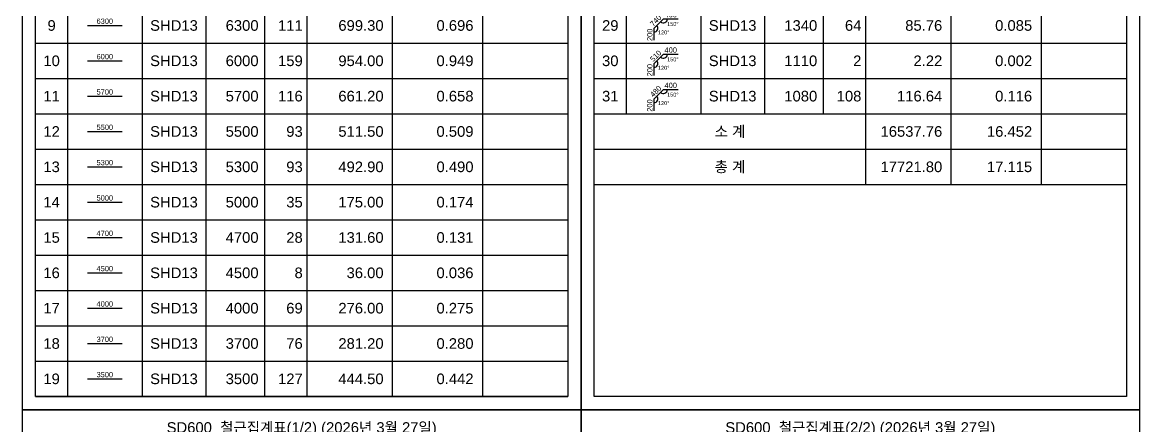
# Model space of a CAD drawing. Header units: millimetres. Extents: x 91591 to 1353697, y 75729 to 160586.
# Drawn here: x 1311697 to 1353697, y 118308 to 133455 of the extents above; entities that cross this region are included whole.
import ezdxf
from ezdxf.enums import TextEntityAlignment as Align

# ---------------------------------------------------------------- set-up
doc = ezdxf.new("R2010")
doc.units = ezdxf.units.MM
doc.layers.add('NX_TABLE', color=7, linetype='Continuous')
doc.styles.add('BarSetTxt', font='Arial.ttf', dxfattribs={"width": 0.4, "height": 353.85})

# ---------------------------------------------------------------- blocks, each defined once
blk = doc.blocks.new('2026-3-27-16-43-28-SD500-9-Shape1000+6300')
at = {"layer": 'NX_TABLE', "color": 7}
blk.add_line((750, 666.666667), (2050, 666.666667), dxfattribs=at)
at = {"layer": 'NX_TABLE', "color": 7, "style": 'BarSetTxt', "width": 0.8}
blk.add_text('6300', height=200, dxfattribs=at).set_placement((1400, 666.666667), align=Align.BOTTOM_CENTER)
blk = doc.blocks.new('2026-3-27-16-43-28-SD500-10-Shape1000+6000')
at = {"layer": 'NX_TABLE', "color": 7}
blk.add_line((750, 666.666667), (2050, 666.666667), dxfattribs=at)
at = {"layer": 'NX_TABLE', "color": 7, "style": 'BarSetTxt', "width": 0.8}
blk.add_text('6000', height=200, dxfattribs=at).set_placement((1400, 666.666667), align=Align.BOTTOM_CENTER)
blk = doc.blocks.new('2026-3-27-16-43-28-SD500-11-Shape1000+5700')
at = {"layer": 'NX_TABLE', "color": 7}
blk.add_line((750, 666.666667), (2050, 666.666667), dxfattribs=at)
at = {"layer": 'NX_TABLE', "color": 7, "style": 'BarSetTxt', "width": 0.8}
blk.add_text('5700', height=200, dxfattribs=at).set_placement((1400, 666.666667), align=Align.BOTTOM_CENTER)
blk = doc.blocks.new('2026-3-27-16-43-28-SD500-12-Shape1000+5500')
at = {"layer": 'NX_TABLE', "color": 7}
blk.add_line((750, 666.666667), (2050, 666.666667), dxfattribs=at)
at = {"layer": 'NX_TABLE', "color": 7, "style": 'BarSetTxt', "width": 0.8}
blk.add_text('5500', height=200, dxfattribs=at).set_placement((1400, 666.666667), align=Align.BOTTOM_CENTER)
blk = doc.blocks.new('2026-3-27-16-43-28-SD500-13-Shape1000+5300')
at = {"layer": 'NX_TABLE', "color": 7}
blk.add_line((750, 666.666667), (2050, 666.666667), dxfattribs=at)
at = {"layer": 'NX_TABLE', "color": 7, "style": 'BarSetTxt', "width": 0.8}
blk.add_text('5300', height=200, dxfattribs=at).set_placement((1400, 666.666667), align=Align.BOTTOM_CENTER)
blk = doc.blocks.new('2026-3-27-16-43-28-SD500-14-Shape1000+5000')
at = {"layer": 'NX_TABLE', "color": 7}
blk.add_line((750, 666.666667), (2050, 666.666667), dxfattribs=at)
at = {"layer": 'NX_TABLE', "color": 7, "style": 'BarSetTxt', "width": 0.8}
blk.add_text('5000', height=200, dxfattribs=at).set_placement((1400, 666.666667), align=Align.BOTTOM_CENTER)
blk = doc.blocks.new('2026-3-27-16-43-28-SD500-15-Shape1000+4700')
at = {"layer": 'NX_TABLE', "color": 7}
blk.add_line((750, 666.666667), (2050, 666.666667), dxfattribs=at)
at = {"layer": 'NX_TABLE', "color": 7, "style": 'BarSetTxt', "width": 0.8}
blk.add_text('4700', height=200, dxfattribs=at).set_placement((1400, 666.666667), align=Align.BOTTOM_CENTER)
blk = doc.blocks.new('2026-3-27-16-43-28-SD500-16-Shape1000+4500')
at = {"layer": 'NX_TABLE', "color": 7}
blk.add_line((750, 666.666667), (2050, 666.666667), dxfattribs=at)
at = {"layer": 'NX_TABLE', "color": 7, "style": 'BarSetTxt', "width": 0.8}
blk.add_text('4500', height=200, dxfattribs=at).set_placement((1400, 666.666667), align=Align.BOTTOM_CENTER)
blk = doc.blocks.new('2026-3-27-16-43-28-SD500-17-Shape1000+4000')
at = {"layer": 'NX_TABLE', "color": 7}
blk.add_line((750, 666.666667), (2050, 666.666667), dxfattribs=at)
at = {"layer": 'NX_TABLE', "color": 7, "style": 'BarSetTxt', "width": 0.8}
blk.add_text('4000', height=200, dxfattribs=at).set_placement((1400, 666.666667), align=Align.BOTTOM_CENTER)
blk = doc.blocks.new('2026-3-27-16-43-28-SD500-18-Shape1000+3700')
at = {"layer": 'NX_TABLE', "color": 7}
blk.add_line((750, 666.666667), (2050, 666.666667), dxfattribs=at)
at = {"layer": 'NX_TABLE', "color": 7, "style": 'BarSetTxt', "width": 0.8}
blk.add_text('3700', height=200, dxfattribs=at).set_placement((1400, 666.666667), align=Align.BOTTOM_CENTER)
blk = doc.blocks.new('2026-3-27-16-43-28-SD500-19-Shape1000+3500')
at = {"layer": 'NX_TABLE', "color": 7}
blk.add_line((750, 666.666667), (2050, 666.666667), dxfattribs=at)
at = {"layer": 'NX_TABLE', "color": 7, "style": 'BarSetTxt', "width": 0.8}
blk.add_text('3500', height=200, dxfattribs=at).set_placement((1400, 666.666667), align=Align.BOTTOM_CENTER)
blk = doc.blocks.new('2026-3-27-16-43-28-SD500-29-Shape5003+200+740+400+120+150')
at = {"layer": 'NX_TABLE', "color": 7}
blk.add_lwpolyline([(1045.123717, 109.604531), (1045.123717, 559.604531), (1398.864628, 912.970302), (1948.864628, 912.970302)], dxfattribs=at)
at = {"layer": 'NX_TABLE', "color": 3}
for centre, radius, start, end in [((1398.864628, 912.970302), 147.100246, 224.9695864269, 0), ((1045.123717, 559.604531), 143.046083, 270.0000011239, 44.9696238749)]:
    blk.add_arc(centre, radius, start, end, dxfattribs=at)
at = {"layer": 'NX_TABLE', "color": 7, "style": 'BarSetTxt', "width": 0.8}
for s, rotation, p in [('740', 45, (1221.994172, 736.287416)), ('200', 90, (1045.123717, 313.300216))]:
    blk.add_text(s, height=200, rotation=rotation, dxfattribs=at).set_placement(p, align=Align.BOTTOM_CENTER)
blk.add_text('400', height=200, dxfattribs=at).set_placement((1673.864628, 912.970302), align=Align.BOTTOM_CENTER)
at = {"layer": 'NX_TABLE', "color": 3, "style": 'BarSetTxt', "width": 0.8}
for s, p in [('120°', (1192.535855, 477.99391)), ('150°', (1535.913214, 797.149653))]:
    blk.add_text(s, height=150, dxfattribs=at).set_placement(p, align=Align.TOP_LEFT)
blk = doc.blocks.new('2026-3-27-16-43-28-SD500-30-Shape5003+200+510+400+120+150')
at = {"layer": 'NX_TABLE', "color": 7}
blk.add_lwpolyline([(1045.123717, 109.604531), (1045.123717, 559.604531), (1398.864628, 912.970302), (1948.864628, 912.970302)], dxfattribs=at)
at = {"layer": 'NX_TABLE', "color": 3}
for centre, radius, start, end in [((1398.864628, 912.970302), 147.100246, 224.9695864269, 0), ((1045.123717, 559.604531), 143.046083, 270.0000011239, 44.9696238749)]:
    blk.add_arc(centre, radius, start, end, dxfattribs=at)
at = {"layer": 'NX_TABLE', "color": 7, "style": 'BarSetTxt', "width": 0.8}
for s, rotation, p in [('510', 45, (1221.994172, 736.287416)), ('200', 90, (1045.123717, 313.300216))]:
    blk.add_text(s, height=200, rotation=rotation, dxfattribs=at).set_placement(p, align=Align.BOTTOM_CENTER)
blk.add_text('400', height=200, dxfattribs=at).set_placement((1673.864628, 912.970302), align=Align.BOTTOM_CENTER)
at = {"layer": 'NX_TABLE', "color": 3, "style": 'BarSetTxt', "width": 0.8}
for s, p in [('120°', (1192.535855, 477.99391)), ('150°', (1535.913214, 797.149653))]:
    blk.add_text(s, height=150, dxfattribs=at).set_placement(p, align=Align.TOP_LEFT)
blk = doc.blocks.new('2026-3-27-16-43-28-SD500-31-Shape5003+200+480+400+120+150')
at = {"layer": 'NX_TABLE', "color": 7}
blk.add_lwpolyline([(1045.123717, 109.604531), (1045.123717, 559.604531), (1398.864628, 912.970302), (1948.864628, 912.970302)], dxfattribs=at)
at = {"layer": 'NX_TABLE', "color": 3}
for centre, radius, start, end in [((1398.864628, 912.970302), 147.100246, 224.9695864269, 0), ((1045.123717, 559.604531), 143.046083, 270.0000011239, 44.9696238749)]:
    blk.add_arc(centre, radius, start, end, dxfattribs=at)
at = {"layer": 'NX_TABLE', "color": 7, "style": 'BarSetTxt', "width": 0.8}
for s, rotation, p in [('480', 45, (1221.994172, 736.287416)), ('200', 90, (1045.123717, 313.300216))]:
    blk.add_text(s, height=200, rotation=rotation, dxfattribs=at).set_placement(p, align=Align.BOTTOM_CENTER)
blk.add_text('400', height=200, dxfattribs=at).set_placement((1673.864628, 912.970302), align=Align.BOTTOM_CENTER)
at = {"layer": 'NX_TABLE', "color": 3, "style": 'BarSetTxt', "width": 0.8}
for s, p in [('120°', (1192.535855, 477.99391)), ('150°', (1535.913214, 797.149653))]:
    blk.add_text(s, height=150, dxfattribs=at).set_placement(p, align=Align.TOP_LEFT)
blk = doc.blocks.new('SD500-2026-3-27-16-43-28-0')
at = {"layer": 'NX_TABLE', "color": 7}
for p, q in [((1700, -14600), (1700, -15927)), ((4500, -14600), (4500, -15927)), ((6900, -14600), (6900, -15927)), ((9100, -14600), (9100, -15927)), ((10700, -14600), (10700, -15927)), ((13900, -14600), (13900, -15927)), ((17300, -14600), (17300, -15927)), ((22700, -14600), (22700, -15927)), ((25500, -14600), (25500, -15927)), ((27900, -14600), (27900, -15927)), ((30100, -14600), (30100, -15927)), ((31700, -14600), (31700, -15927)), ((34900, -14600), (34900, -15927)), ((38300, -14600), (38300, -15927)), ((500, -15927), (20500, -15927)), ((1700, -15927), (1700, -17255)), ((4500, -15927), (4500, -17255)), ((6900, -15927), (6900, -17255)), ((9100, -15927), (9100, -17255)), ((10700, -15927), (10700, -17255)), ((13900, -15927), (13900, -17255)), ((17300, -15927), (17300, -17255)), ((21500, -15927), (41500, -15927)), ((22700, -15927), (22700, -17255)), ((25500, -15927), (25500, -17255)), ((27900, -15927), (27900, -17255)), ((30100, -15927), (30100, -17255)), ((31700, -15927), (31700, -17255)), ((34900, -15927), (34900, -17255)), ((38300, -15927), (38300, -17255)), ((500, -17255), (20500, -17255)), ((1700, -17255), (1700, -18582)), ((4500, -17255), (4500, -18582)), ((6900, -17255), (6900, -18582)), ((9100, -17255), (9100, -18582)), ((10700, -17255), (10700, -18582)), ((13900, -17255), (13900, -18582)), ((17300, -17255), (17300, -18582)), ((21500, -17255), (41500, -17255)), ((22700, -17255), (22700, -18582)), ((25500, -17255), (25500, -18582)), ((27900, -17255), (27900, -18582)), ((30100, -17255), (30100, -18582)), ((31700, -17255), (31700, -18582)), ((34900, -17255), (34900, -18582)), ((38300, -17255), (38300, -18582)), ((500, -18582), (20500, -18582)), ((1700, -18582), (1700, -19909)), ((4500, -18582), (4500, -19909)), ((6900, -18582), (6900, -19909)), ((9100, -18582), (9100, -19909)), ((10700, -18582), (10700, -19909)), ((13900, -18582), (13900, -19909)), ((17300, -18582), (17300, -19909)), ((21500, -18582), (41500, -18582)), ((31700, -18582), (31700, -19909)), ((34900, -18582), (34900, -19909)), ((38300, -18582), (38300, -19909)), ((500, -19909), (20500, -19909)), ((1700, -19909), (1700, -21236)), ((4500, -19909), (4500, -21236)), ((6900, -19909), (6900, -21236)), ((9100, -19909), (9100, -21236)), ((10700, -19909), (10700, -21236)), ((13900, -19909), (13900, -21236)), ((17300, -19909), (17300, -21236)), ((21500, -19909), (41500, -19909)), ((31700, -19909), (31700, -21236)), ((34900, -19909), (34900, -21236)), ((38300, -19909), (38300, -21236)), ((500, -21236), (20500, -21236)), ((1700, -21236), (1700, -22564)), ((4500, -21236), (4500, -22564)), ((6900, -21236), (6900, -22564)), ((9100, -21236), (9100, -22564)), ((10700, -21236), (10700, -22564)), ((13900, -21236), (13900, -22564)), ((17300, -21236), (17300, -22564)), ((21500, -21236), (41500, -21236)), ((500, -22564), (20500, -22564)), ((1700, -22564), (1700, -23891)), ((4500, -22564), (4500, -23891)), ((6900, -22564), (6900, -23891)), ((9100, -22564), (9100, -23891)), ((10700, -22564), (10700, -23891)), ((13900, -22564), (13900, -23891)), ((17300, -22564), (17300, -23891)), ((500, -23891), (20500, -23891)), ((1700, -23891), (1700, -25218)), ((4500, -23891), (4500, -25218)), ((6900, -23891), (6900, -25218)), ((9100, -23891), (9100, -25218)), ((10700, -23891), (10700, -25218)), ((13900, -23891), (13900, -25218)), ((17300, -23891), (17300, -25218)), ((500, -25218), (20500, -25218)), ((1700, -25218), (1700, -26545)), ((4500, -25218), (4500, -26545)), ((6900, -25218), (6900, -26545)), ((9100, -25218), (9100, -26545)), ((10700, -25218), (10700, -26545)), ((13900, -25218), (13900, -26545)), ((17300, -25218), (17300, -26545)), ((500, -26545), (20500, -26545)), ((1700, -26545), (1700, -27873)), ((4500, -26545), (4500, -27873)), ((6900, -26545), (6900, -27873)), ((9100, -26545), (9100, -27873)), ((10700, -26545), (10700, -27873)), ((13900, -26545), (13900, -27873)), ((17300, -26545), (17300, -27873)), ((500, -27873), (20500, -27873)), ((1700, -27873), (1700, -29200)), ((4500, -27873), (4500, -29200)), ((6900, -27873), (6900, -29200)), ((9100, -27873), (9100, -29200)), ((10700, -27873), (10700, -29200)), ((13900, -27873), (13900, -29200)), ((17300, -27873), (17300, -29200)), ((500, -29200), (20500, -29200))]:
    blk.add_line(p, q, dxfattribs=at)
for points in [[(0, 0), (21000, 0), (21000, -29700), (0, -29700)], [(21000, 0), (42000, 0), (42000, -29700), (21000, -29700)], [(500, -1327), (20500, -1327), (20500, -29200), (500, -29200)], [(21500, -1327), (41500, -1327), (41500, -29200), (21500, -29200)]]:
    blk.add_lwpolyline(points, close=True, dxfattribs=at)
at = {"layer": 'NX_TABLE', "yscale": 0.9949570669210848}
for name, p in [('2026-3-27-16-43-28-SD500-9-Shape1000+6300', (1700, -15927)), ('2026-3-27-16-43-28-SD500-29-Shape5003+200+740+400+120+150', (22700, -15927)), ('2026-3-27-16-43-28-SD500-10-Shape1000+6000', (1700, -17255)), ('2026-3-27-16-43-28-SD500-30-Shape5003+200+510+400+120+150', (22700, -17255)), ('2026-3-27-16-43-28-SD500-31-Shape5003+200+480+400+120+150', (22700, -18582)), ('2026-3-27-16-43-28-SD500-11-Shape1000+5700', (1700, -18582)), ('2026-3-27-16-43-28-SD500-12-Shape1000+5500', (1700, -19909)), ('2026-3-27-16-43-28-SD500-13-Shape1000+5300', (1700, -21236)), ('2026-3-27-16-43-28-SD500-14-Shape1000+5000', (1700, -22564)), ('2026-3-27-16-43-28-SD500-15-Shape1000+4700', (1700, -23891)), ('2026-3-27-16-43-28-SD500-16-Shape1000+4500', (1700, -25218)), ('2026-3-27-16-43-28-SD500-17-Shape1000+4000', (1700, -26545)), ('2026-3-27-16-43-28-SD500-18-Shape1000+3700', (1700, -27873)), ('2026-3-27-16-43-28-SD500-19-Shape1000+3500', (1700, -29200))]:
    blk.add_blockref(name, p, dxfattribs=at)
at = {"layer": 'NX_TABLE', "color": 7, "style": 'BarSetTxt'}
for s, height, p in [('9', 398, (1100, -15264)), ('SHD13', 398.2, (5700, -15264)), ('29', 398.2, (22100, -15264)), ('SHD13', 398.2, (26700, -15264)), ('10', 398.2, (1100, -16591)), ('SHD13', 398.2, (5700, -16591)), ('30', 398.2, (22100, -16591)), ('SHD13', 398.2, (26700, -16591)), ('11', 398.2, (1100, -17918)), ('SHD13', 398.2, (5700, -17918)), ('31', 398.2, (22100, -17918)), ('SHD13', 398.2, (26700, -17918)), ('12', 398.2, (1100, -19245)), ('SHD13', 398.2, (5700, -19245)), ('소 계', 398.2, (26600, -19245)), ('13', 398.2, (1100, -20573)), ('SHD13', 398.2, (5700, -20573)), ('총 계', 398.2, (26600, -20573)), ('14', 398.2, (1100, -21900)), ('SHD13', 398.2, (5700, -21900)), ('15', 398.2, (1100, -23227)), ('SHD13', 398.2, (5700, -23227)), ('16', 398.2, (1100, -24555)), ('SHD13', 398.2, (5700, -24555)), ('17', 398.2, (1100, -25882)), ('SHD13', 398.2, (5700, -25882)), ('18', 398.2, (1100, -27209)), ('SHD13', 398.2, (5700, -27209)), ('19', 398.2, (1100, -28536)), ('SHD13', 398.2, (5700, -28536))]:
    blk.add_text(s, height=height, dxfattribs=at).set_placement(p, align=Align.MIDDLE_CENTER)
for s, height, p in [('6300', 398.2, (8880, -15264)), ('111', 398.2, (10540, -15264)), ('699.30', 398.2, (13580, -15264)), ('0.696', 398.2, (16960, -15264)), ('1340', 398.2, (29880, -15264)), ('64', 398.2, (31540, -15264)), ('85.76', 398.2, (34580, -15264)), ('0.085', 398.2, (37960, -15264)), ('6000', 398.2, (8880, -16591)), ('159', 398.2, (10540, -16591)), ('954.00', 398.2, (13580, -16591)), ('0.949', 398.2, (16960, -16591)), ('1110', 398.2, (29880, -16591)), ('2', 398, (31540, -16591)), ('2.22', 398.2, (34580, -16591)), ('0.002', 398.2, (37960, -16591)), ('5700', 398.2, (8880, -17918)), ('116', 398.2, (10540, -17918)), ('661.20', 398.2, (13580, -17918)), ('0.658', 398.2, (16960, -17918)), ('1080', 398.2, (29880, -17918)), ('108', 398.2, (31540, -17918)), ('116.64', 398.2, (34580, -17918)), ('0.116', 398.2, (37960, -17918)), ('5500', 398.2, (8880, -19245)), ('93', 398.2, (10540, -19245)), ('511.50', 398.2, (13580, -19245)), ('0.509', 398.2, (16960, -19245)), ('16537.76', 398.2, (34580, -19245)), ('16.452', 398.2, (37960, -19245)), ('5300', 398.2, (8880, -20573)), ('93', 398.2, (10540, -20573)), ('492.90', 398.2, (13580, -20573)), ('0.490', 398.2, (16960, -20573)), ('17721.80', 398.2, (34580, -20573)), ('17.115', 398.2, (37960, -20573)), ('5000', 398.2, (8880, -21900)), ('35', 398.2, (10540, -21900)), ('175.00', 398.2, (13580, -21900)), ('0.174', 398.2, (16960, -21900)), ('4700', 398.2, (8880, -23227)), ('28', 398.2, (10540, -23227)), ('131.60', 398.2, (13580, -23227)), ('0.131', 398.2, (16960, -23227)), ('4500', 398.2, (8880, -24555)), ('8', 398, (10540, -24555)), ('36.00', 398.2, (13580, -24555)), ('0.036', 398.2, (16960, -24555)), ('4000', 398.2, (8880, -25882)), ('69', 398.2, (10540, -25882)), ('276.00', 398.2, (13580, -25882)), ('0.275', 398.2, (16960, -25882)), ('3700', 398.2, (8880, -27209)), ('76', 398.2, (10540, -27209)), ('281.20', 398.2, (13580, -27209)), ('0.280', 398.2, (16960, -27209)), ('3500', 398.2, (8880, -28536)), ('127', 398.2, (10540, -28536)), ('444.50', 398.2, (13580, -28536)), ('0.442', 398.2, (16960, -28536))]:
    blk.add_text(s, height=height, dxfattribs=at).set_placement(p, align=Align.MIDDLE_RIGHT)
blk = doc.blocks.new('SD600-2026-3-27-16-43-28-0')
at = {"layer": 'NX_TABLE', "color": 7}
for points in [[(0, 0), (21000, 0), (21000, -29700), (0, -29700)], [(21000, 0), (42000, 0), (42000, -29700), (21000, -29700)]]:
    blk.add_lwpolyline(points, close=True, dxfattribs=at)
at = {"layer": 'NX_TABLE', "color": 7, "style": 'BarSetTxt'}
for s, p in [('SD600  철근집계표(1/2) (2026년 3월 27일)', (10500, -664)), ('SD600  철근집계표(2/2) (2026년 3월 27일)', (31500, -664))]:
    blk.add_text(s, height=398.18, dxfattribs=at).set_placement(p, align=Align.MIDDLE_CENTER)

msp = doc.modelspace()

# ---------------------------------------------------------------- block references
at = {"layer": 'NX_TABLE'}
for name, p in [('SD500-2026-3-27-16-43-28-0', (1311696.8, 148601.6)), ('SD600-2026-3-27-16-43-28-0', (1311696.8, 118901.6))]:
    msp.add_blockref(name, p, dxfattribs=at)

doc.saveas('drawing.dxf')
